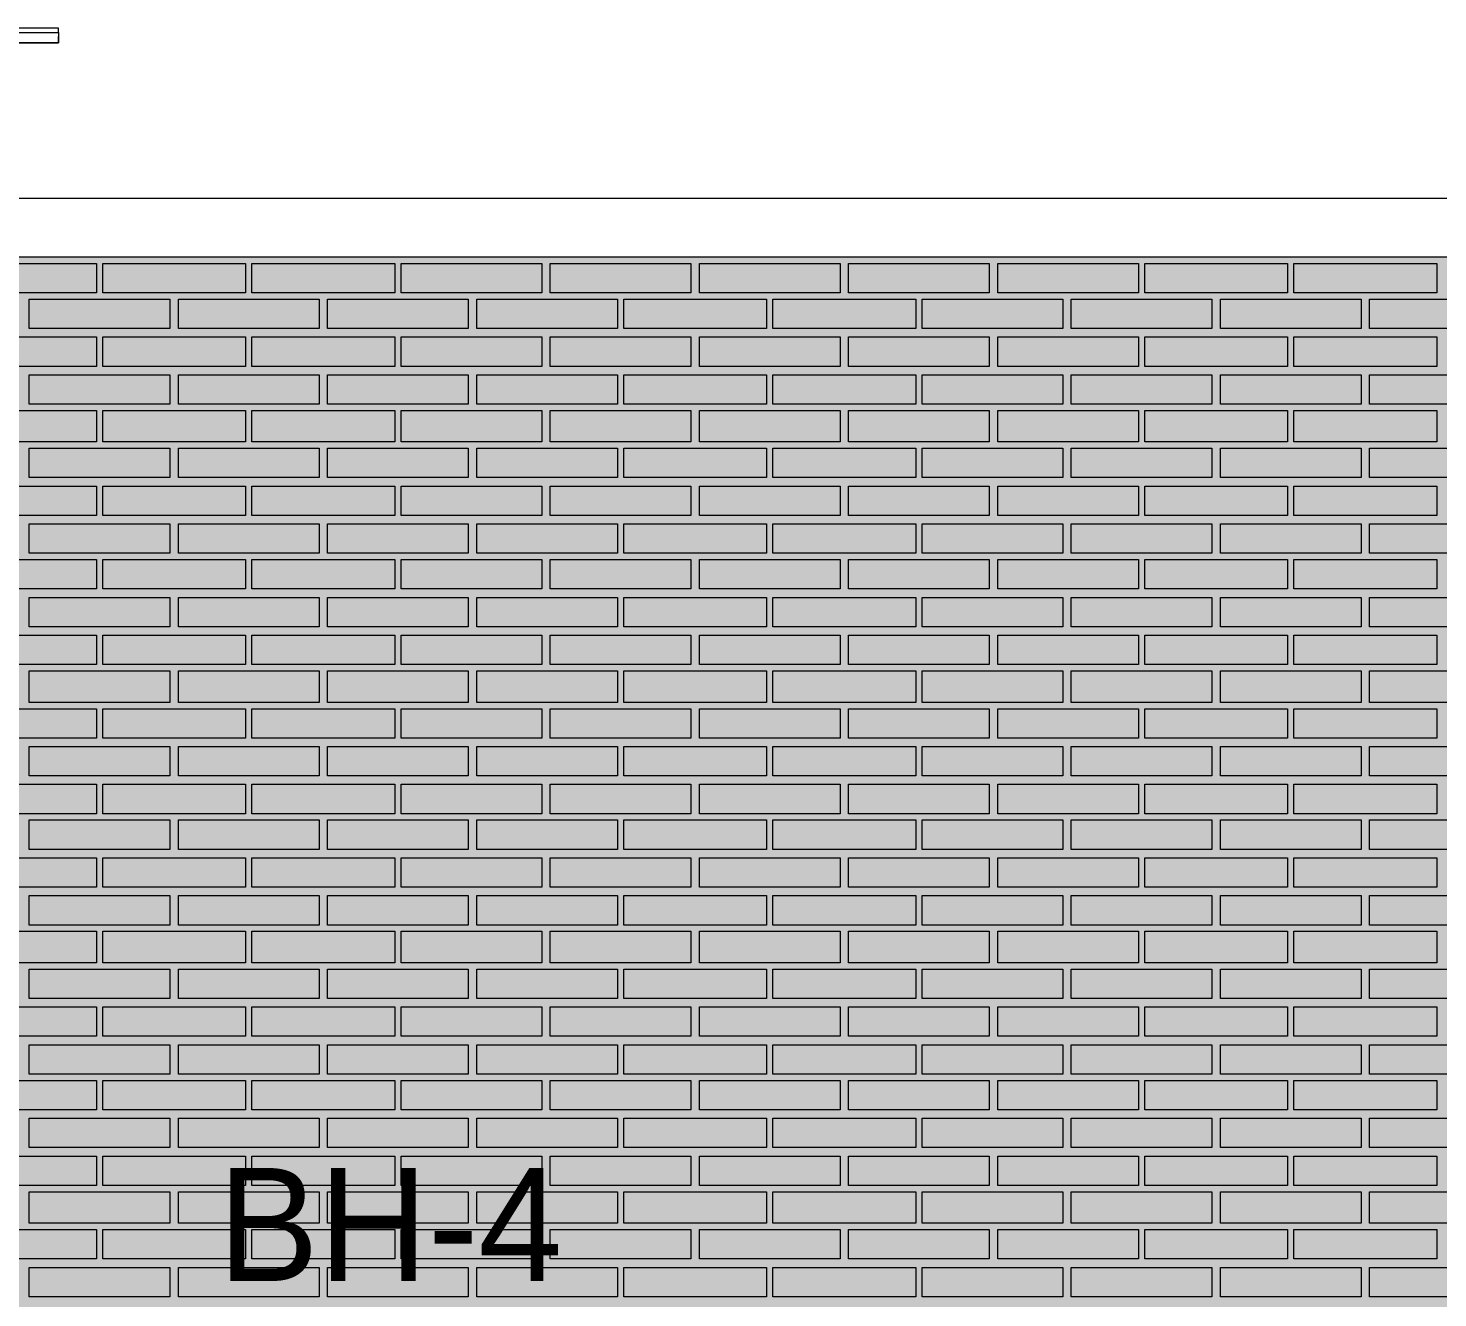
# Model space of a CAD drawing. Header units: millimetres. Extents: x -28928 to 100580, y -22867 to 36490.
# Drawn here: x 10970 to 13809, y 27993 to 30550 of the extents above; entities that cross this region are included whole.
import ezdxf

# ---------------------------------------------------------------- set-up
doc = ezdxf.new("R2010")
doc.units = ezdxf.units.MM
doc.layers.add('PDF _Геометрия', color=7, linetype='Continuous', true_color=0x8f8e8d)
doc.layers.add('PDF _Сплошная заливка', color=7, linetype='Continuous', true_color=0xffffff)
doc.layers.add('PDF _Текст', color=7, linetype='Continuous')

msp = doc.modelspace()

# ---------------------------------------------------------------- hatches: boundary and pattern name
at = {"layer": 'PDF _Сплошная заливка', "true_color": 0xdcd6cf, "transparency": 33554559}
msp.add_hatch(color=254, dxfattribs=at).paths.add_polyline_path([(-18676.63686926917, 16343.3513880535), (-18676.63686926917, 19592.5821572843), (-17276.25225388454, 19592.5821572843), (-17276.25225388454, 16343.3513880535), (19112.59389996202, 16343.3513880535), (19112.59389996202, 30089.12061882288), (-21853.9445615769, 30089.12061882288), (-21853.9445615769, 16343.3513880535), (-21375.86763849998, 16343.3513880535), (-21375.86763849998, 19592.5821572843), (-19277.40610003841, 19592.5821572843), (-19277.40610003841, 16343.3513880535)])

# ---------------------------------------------------------------- linework, layer by layer
at = {"layer": 'PDF _Геометрия', "color": 7, "lineweight": 9}
for points in [[(9961.44005380807, 30541.8129265152), (11031.82466919269, 30541.8129265152), (11031.82466919269, 30550.27446497674), (10583.36313073116, 30550.27446497674), (10583.36313073116, 30546.04369574596), (9986.824669192687, 30546.04369574596), (9986.824669192687, 30550.27446497674), (9961.44005380807, 30550.27446497674)], [(11031.82466919269, 30541.8129265152), (11031.82466919269, 30520.65908036135), (9961.44005380807, 30520.65908036135), (11031.82466919269, 30520.65908036135), (11031.82466919269, 30533.35138805366)], [(82320.28620765505, 30089.12061882288), (82320.28620765505, 30207.58215728443), (82320.28620765505, 30089.12061882288), (-21934.32917696152, 30089.12061882288), (-21934.32917696152, 30207.58215728443), (82320.28620765505, 30207.58215728443)]]:
    msp.add_lwpolyline(points, dxfattribs=at)
at = {"layer": 'PDF _Геометрия', "lineweight": 9}
for points in [[(11107.97851534654, 30076.42831113057), (11107.97851534654, 30017.19754189982), (10824.51697688501, 30017.19754189982), (10824.51697688501, 30076.42831113057)], [(11408.36313073116, 30076.42831113057), (11408.36313073116, 30017.19754189982), (11120.67082303885, 30017.19754189982), (11120.67082303885, 30076.42831113057)], [(11708.74774611577, 30076.42831113057), (11708.74774611577, 30017.19754189982), (11421.05543842347, 30017.19754189982), (11421.05543842347, 30076.42831113057)], [(12004.90159226963, 30076.42831113057), (12004.90159226963, 30017.19754189982), (11721.44005380808, 30017.19754189982), (11721.44005380808, 30076.42831113057)], [(12305.28620765424, 30076.42831113057), (12305.28620765424, 30017.19754189982), (12021.82466919271, 30017.19754189982), (12021.82466919271, 30076.42831113057)], [(12605.67082303886, 30076.42831113057), (12605.67082303886, 30017.19754189982), (12322.20928457733, 30017.19754189982), (12322.20928457733, 30076.42831113057)], [(12906.05543842349, 30076.42831113057), (12906.05543842349, 30017.19754189982), (12622.59389996194, 30017.19754189982), (12622.59389996194, 30076.42831113057)], [(13206.4400538081, 30076.42831113057), (13206.4400538081, 30017.19754189982), (12922.97851534656, 30017.19754189982), (12922.97851534656, 30076.42831113057)], [(13506.82466919272, 30076.42831113057), (13506.82466919272, 30017.19754189982), (13219.1323615004, 30017.19754189982), (13219.1323615004, 30076.42831113057)], [(13807.20928457735, 30076.42831113057), (13807.20928457735, 30017.19754189982), (13519.51697688503, 30017.19754189982), (13519.51697688503, 30076.42831113057)], [(11256.05543842347, 29945.27446497673), (11116.44005380808, 29945.27446497673), (10972.59389996192, 29945.27446497673), (10972.59389996192, 30004.50523420751), (11116.44005380808, 30004.50523420751), (11256.05543842347, 30004.50523420751)], [(11556.44005380808, 29945.27446497673), (11412.59389996193, 29945.27446497673), (11272.97851534655, 29945.27446497673), (11272.97851534655, 30004.50523420751), (11412.59389996193, 30004.50523420751), (11556.44005380808, 30004.50523420751)], [(11856.8246691927, 29945.27446497673), (11712.97851534655, 29945.27446497673), (11573.36313073117, 29945.27446497673), (11573.36313073117, 30004.50523420751), (11712.97851534655, 30004.50523420751), (11856.8246691927, 30004.50523420751)], [(12157.20928457733, 29945.27446497673), (12013.36313073116, 29945.27446497673), (11873.74774611577, 29945.27446497673), (11873.74774611577, 30004.50523420751), (12013.36313073116, 30004.50523420751), (12157.20928457733, 30004.50523420751)], [(12457.59389996194, 29945.27446497673), (12313.74774611579, 29945.27446497673), (12169.90159226964, 29945.27446497673), (12169.90159226964, 30004.50523420751), (12313.74774611579, 30004.50523420751), (12457.59389996194, 30004.50523420751)], [(12757.97851534656, 29945.27446497673), (12614.13236150041, 29945.27446497673), (12470.28620765424, 29945.27446497673), (12470.28620765424, 30004.50523420751), (12614.13236150041, 30004.50523420751), (12757.97851534656, 30004.50523420751)], [(13054.1323615004, 29945.27446497673), (12914.51697688501, 29945.27446497673), (12770.67082303886, 29945.27446497673), (12770.67082303886, 30004.50523420751), (12914.51697688501, 30004.50523420751), (13054.1323615004, 30004.50523420751)], [(13354.51697688503, 29945.27446497673), (13214.90159226965, 29945.27446497673), (13071.05543842349, 29945.27446497673), (13071.05543842349, 30004.50523420751), (13214.90159226965, 30004.50523420751), (13354.51697688503, 30004.50523420751)], [(13654.90159226965, 29945.27446497673), (13515.28620765427, 29945.27446497673), (13371.4400538081, 29945.27446497673), (13371.4400538081, 30004.50523420751), (13515.28620765427, 30004.50523420751), (13654.90159226965, 30004.50523420751)], [(13955.28620765426, 29945.27446497673), (13811.44005380811, 29945.27446497673), (13671.82466919272, 29945.27446497673), (13671.82466919272, 30004.50523420751), (13811.44005380811, 30004.50523420751), (13955.28620765426, 30004.50523420751)], [(11107.97851534654, 29928.35138805366), (11107.97851534654, 29869.12061882289), (10824.51697688501, 29869.12061882289), (10824.51697688501, 29928.35138805366)], [(11408.36313073116, 29928.35138805366), (11408.36313073116, 29869.12061882289), (11120.67082303885, 29869.12061882289), (11120.67082303885, 29928.35138805366)], [(11708.74774611577, 29928.35138805366), (11708.74774611577, 29869.12061882289), (11421.05543842347, 29869.12061882289), (11421.05543842347, 29928.35138805366)], [(12004.90159226963, 29928.35138805366), (12004.90159226963, 29869.12061882289), (11721.44005380808, 29869.12061882289), (11721.44005380808, 29928.35138805366)], [(12305.28620765424, 29928.35138805366), (12305.28620765424, 29869.12061882289), (12021.82466919271, 29869.12061882289), (12021.82466919271, 29928.35138805366)], [(12605.67082303886, 29928.35138805366), (12605.67082303886, 29869.12061882289), (12322.20928457733, 29869.12061882289), (12322.20928457733, 29928.35138805366)], [(12906.05543842349, 29928.35138805366), (12906.05543842349, 29869.12061882289), (12622.59389996194, 29869.12061882289), (12622.59389996194, 29928.35138805366)], [(13206.4400538081, 29928.35138805366), (13206.4400538081, 29869.12061882289), (12922.97851534656, 29869.12061882289), (12922.97851534656, 29928.35138805366)], [(13506.82466919272, 29928.35138805366), (13506.82466919272, 29869.12061882289), (13219.1323615004, 29869.12061882289), (13219.1323615004, 29928.35138805366)], [(13807.20928457735, 29928.35138805366), (13807.20928457735, 29869.12061882289), (13519.51697688503, 29869.12061882289), (13519.51697688503, 29928.35138805366)], [(11256.05543842347, 29792.96677266903), (11116.44005380808, 29792.96677266903), (10972.59389996192, 29792.96677266903), (10972.59389996192, 29852.19754189982), (11116.44005380808, 29852.19754189982), (11256.05543842347, 29852.19754189982)], [(11556.44005380808, 29792.96677266903), (11412.59389996193, 29792.96677266903), (11272.97851534655, 29792.96677266903), (11272.97851534655, 29852.19754189982), (11412.59389996193, 29852.19754189982), (11556.44005380808, 29852.19754189982)], [(11856.8246691927, 29792.96677266903), (11712.97851534655, 29792.96677266903), (11573.36313073117, 29792.96677266903), (11573.36313073117, 29852.19754189982), (11712.97851534655, 29852.19754189982), (11856.8246691927, 29852.19754189982)], [(12157.20928457733, 29792.96677266903), (12013.36313073116, 29792.96677266903), (11873.74774611577, 29792.96677266903), (11873.74774611577, 29852.19754189982), (12013.36313073116, 29852.19754189982), (12157.20928457733, 29852.19754189982)], [(12457.59389996194, 29792.96677266903), (12313.74774611579, 29792.96677266903), (12169.90159226964, 29792.96677266903), (12169.90159226964, 29852.19754189982), (12313.74774611579, 29852.19754189982), (12457.59389996194, 29852.19754189982)], [(12757.97851534656, 29792.96677266903), (12614.13236150041, 29792.96677266903), (12470.28620765424, 29792.96677266903), (12470.28620765424, 29852.19754189982), (12614.13236150041, 29852.19754189982), (12757.97851534656, 29852.19754189982)], [(13054.1323615004, 29792.96677266903), (12914.51697688501, 29792.96677266903), (12770.67082303886, 29792.96677266903), (12770.67082303886, 29852.19754189982), (12914.51697688501, 29852.19754189982), (13054.1323615004, 29852.19754189982)], [(13354.51697688503, 29792.96677266903), (13214.90159226965, 29792.96677266903), (13071.05543842349, 29792.96677266903), (13071.05543842349, 29852.19754189982), (13214.90159226965, 29852.19754189982), (13354.51697688503, 29852.19754189982)], [(13654.90159226965, 29792.96677266903), (13515.28620765427, 29792.96677266903), (13371.4400538081, 29792.96677266903), (13371.4400538081, 29852.19754189982), (13515.28620765427, 29852.19754189982), (13654.90159226965, 29852.19754189982)], [(13955.28620765426, 29792.96677266903), (13811.44005380811, 29792.96677266903), (13671.82466919272, 29792.96677266903), (13671.82466919272, 29852.19754189982), (13811.44005380811, 29852.19754189982), (13955.28620765426, 29852.19754189982)], [(11107.97851534654, 29780.27446497673), (11107.97851534654, 29716.81292651519), (10824.51697688501, 29716.81292651519), (10824.51697688501, 29780.27446497673)], [(11408.36313073116, 29780.27446497673), (11408.36313073116, 29716.81292651519), (11120.67082303885, 29716.81292651519), (11120.67082303885, 29780.27446497673)], [(11708.74774611577, 29780.27446497673), (11708.74774611577, 29716.81292651519), (11421.05543842347, 29716.81292651519), (11421.05543842347, 29780.27446497673)], [(12004.90159226963, 29780.27446497673), (12004.90159226963, 29716.81292651519), (11721.44005380808, 29716.81292651519), (11721.44005380808, 29780.27446497673)], [(12305.28620765424, 29780.27446497673), (12305.28620765424, 29716.81292651519), (12021.82466919271, 29716.81292651519), (12021.82466919271, 29780.27446497673)], [(12605.67082303886, 29780.27446497673), (12605.67082303886, 29716.81292651519), (12322.20928457733, 29716.81292651519), (12322.20928457733, 29780.27446497673)], [(12906.05543842349, 29780.27446497673), (12906.05543842349, 29716.81292651519), (12622.59389996194, 29716.81292651519), (12622.59389996194, 29780.27446497673)], [(13206.4400538081, 29780.27446497673), (13206.4400538081, 29716.81292651519), (12922.97851534656, 29716.81292651519), (12922.97851534656, 29780.27446497673)], [(13506.82466919272, 29780.27446497673), (13506.82466919272, 29716.81292651519), (13219.1323615004, 29716.81292651519), (13219.1323615004, 29780.27446497673)], [(13807.20928457735, 29780.27446497673), (13807.20928457735, 29716.81292651519), (13519.51697688503, 29716.81292651519), (13519.51697688503, 29780.27446497673)], [(11256.05543842347, 29644.88984959211), (11116.44005380808, 29644.88984959211), (10972.59389996192, 29644.88984959211), (10972.59389996192, 29704.12061882289), (11116.44005380808, 29704.12061882289), (11256.05543842347, 29704.12061882289)], [(11556.44005380808, 29644.88984959211), (11412.59389996193, 29644.88984959211), (11272.97851534655, 29644.88984959211), (11272.97851534655, 29704.12061882289), (11412.59389996193, 29704.12061882289), (11556.44005380808, 29704.12061882289)], [(11856.8246691927, 29644.88984959211), (11712.97851534655, 29644.88984959211), (11573.36313073117, 29644.88984959211), (11573.36313073117, 29704.12061882289), (11712.97851534655, 29704.12061882289), (11856.8246691927, 29704.12061882289)], [(12157.20928457733, 29644.88984959211), (12013.36313073116, 29644.88984959211), (11873.74774611577, 29644.88984959211), (11873.74774611577, 29704.12061882289), (12013.36313073116, 29704.12061882289), (12157.20928457733, 29704.12061882289)], [(12457.59389996194, 29644.88984959211), (12313.74774611579, 29644.88984959211), (12169.90159226964, 29644.88984959211), (12169.90159226964, 29704.12061882289), (12313.74774611579, 29704.12061882289), (12457.59389996194, 29704.12061882289)], [(12757.97851534656, 29644.88984959211), (12614.13236150041, 29644.88984959211), (12470.28620765424, 29644.88984959211), (12470.28620765424, 29704.12061882289), (12614.13236150041, 29704.12061882289), (12757.97851534656, 29704.12061882289)], [(13054.1323615004, 29644.88984959211), (12914.51697688501, 29644.88984959211), (12770.67082303886, 29644.88984959211), (12770.67082303886, 29704.12061882289), (12914.51697688501, 29704.12061882289), (13054.1323615004, 29704.12061882289)], [(13354.51697688503, 29644.88984959211), (13214.90159226965, 29644.88984959211), (13071.05543842349, 29644.88984959211), (13071.05543842349, 29704.12061882289), (13214.90159226965, 29704.12061882289), (13354.51697688503, 29704.12061882289)], [(13654.90159226965, 29644.88984959211), (13515.28620765427, 29644.88984959211), (13371.4400538081, 29644.88984959211), (13371.4400538081, 29704.12061882289), (13515.28620765427, 29704.12061882289), (13654.90159226965, 29704.12061882289)], [(13955.28620765426, 29644.88984959211), (13811.44005380811, 29644.88984959211), (13671.82466919272, 29644.88984959211), (13671.82466919272, 29704.12061882289), (13811.44005380811, 29704.12061882289), (13955.28620765426, 29704.12061882289)], [(11107.97851534654, 29627.96677266903), (11107.97851534654, 29568.73600343826), (10824.51697688501, 29568.73600343826), (10824.51697688501, 29627.96677266903)], [(11408.36313073116, 29627.96677266903), (11408.36313073116, 29568.73600343826), (11120.67082303885, 29568.73600343826), (11120.67082303885, 29627.96677266903)], [(11708.74774611577, 29627.96677266903), (11708.74774611577, 29568.73600343826), (11421.05543842347, 29568.73600343826), (11421.05543842347, 29627.96677266903)], [(12004.90159226963, 29627.96677266903), (12004.90159226963, 29568.73600343826), (11721.44005380808, 29568.73600343826), (11721.44005380808, 29627.96677266903)], [(12305.28620765424, 29627.96677266903), (12305.28620765424, 29568.73600343826), (12021.82466919271, 29568.73600343826), (12021.82466919271, 29627.96677266903)], [(12605.67082303886, 29627.96677266903), (12605.67082303886, 29568.73600343826), (12322.20928457733, 29568.73600343826), (12322.20928457733, 29627.96677266903)], [(12906.05543842349, 29627.96677266903), (12906.05543842349, 29568.73600343826), (12622.59389996194, 29568.73600343826), (12622.59389996194, 29627.96677266903)], [(13206.4400538081, 29627.96677266903), (13206.4400538081, 29568.73600343826), (12922.97851534656, 29568.73600343826), (12922.97851534656, 29627.96677266903)], [(13506.82466919272, 29627.96677266903), (13506.82466919272, 29568.73600343826), (13219.1323615004, 29568.73600343826), (13219.1323615004, 29627.96677266903)], [(13807.20928457735, 29627.96677266903), (13807.20928457735, 29568.73600343826), (13519.51697688503, 29568.73600343826), (13519.51697688503, 29627.96677266903)], [(11256.05543842347, 29492.58215728441), (11116.44005380808, 29492.58215728441), (10972.59389996192, 29492.58215728441), (10972.59389996192, 29551.81292651519), (11116.44005380808, 29551.81292651519), (11256.05543842347, 29551.81292651519)], [(11556.44005380808, 29492.58215728441), (11412.59389996193, 29492.58215728441), (11272.97851534655, 29492.58215728441), (11272.97851534655, 29551.81292651519), (11412.59389996193, 29551.81292651519), (11556.44005380808, 29551.81292651519)], [(11856.8246691927, 29492.58215728441), (11712.97851534655, 29492.58215728441), (11573.36313073117, 29492.58215728441), (11573.36313073117, 29551.81292651519), (11712.97851534655, 29551.81292651519), (11856.8246691927, 29551.81292651519)], [(12157.20928457733, 29492.58215728441), (12013.36313073116, 29492.58215728441), (11873.74774611577, 29492.58215728441), (11873.74774611577, 29551.81292651519), (12013.36313073116, 29551.81292651519), (12157.20928457733, 29551.81292651519)], [(12457.59389996194, 29492.58215728441), (12313.74774611579, 29492.58215728441), (12169.90159226964, 29492.58215728441), (12169.90159226964, 29551.81292651519), (12313.74774611579, 29551.81292651519), (12457.59389996194, 29551.81292651519)], [(12757.97851534656, 29492.58215728441), (12614.13236150041, 29492.58215728441), (12470.28620765424, 29492.58215728441), (12470.28620765424, 29551.81292651519), (12614.13236150041, 29551.81292651519), (12757.97851534656, 29551.81292651519)], [(13054.1323615004, 29492.58215728441), (12914.51697688501, 29492.58215728441), (12770.67082303886, 29492.58215728441), (12770.67082303886, 29551.81292651519), (12914.51697688501, 29551.81292651519), (13054.1323615004, 29551.81292651519)], [(13354.51697688503, 29492.58215728441), (13214.90159226965, 29492.58215728441), (13071.05543842349, 29492.58215728441), (13071.05543842349, 29551.81292651519), (13214.90159226965, 29551.81292651519), (13354.51697688503, 29551.81292651519)], [(13654.90159226965, 29492.58215728441), (13515.28620765427, 29492.58215728441), (13371.4400538081, 29492.58215728441), (13371.4400538081, 29551.81292651519), (13515.28620765427, 29551.81292651519), (13654.90159226965, 29551.81292651519)], [(13955.28620765426, 29492.58215728441), (13811.44005380811, 29492.58215728441), (13671.82466919272, 29492.58215728441), (13671.82466919272, 29551.81292651519), (13811.44005380811, 29551.81292651519), (13955.28620765426, 29551.81292651519)], [(11107.97851534654, 29479.88984959211), (11107.97851534654, 29420.65908036135), (10824.51697688501, 29420.65908036135), (10824.51697688501, 29479.88984959211)], [(11408.36313073116, 29479.88984959211), (11408.36313073116, 29420.65908036135), (11120.67082303885, 29420.65908036135), (11120.67082303885, 29479.88984959211)], [(11708.74774611577, 29479.88984959211), (11708.74774611577, 29420.65908036135), (11421.05543842347, 29420.65908036135), (11421.05543842347, 29479.88984959211)], [(12004.90159226963, 29479.88984959211), (12004.90159226963, 29420.65908036135), (11721.44005380808, 29420.65908036135), (11721.44005380808, 29479.88984959211)], [(12305.28620765424, 29479.88984959211), (12305.28620765424, 29420.65908036135), (12021.82466919271, 29420.65908036135), (12021.82466919271, 29479.88984959211)], [(12605.67082303886, 29479.88984959211), (12605.67082303886, 29420.65908036135), (12322.20928457733, 29420.65908036135), (12322.20928457733, 29479.88984959211)], [(12906.05543842349, 29479.88984959211), (12906.05543842349, 29420.65908036135), (12622.59389996194, 29420.65908036135), (12622.59389996194, 29479.88984959211)], [(13206.4400538081, 29479.88984959211), (13206.4400538081, 29420.65908036135), (12922.97851534656, 29420.65908036135), (12922.97851534656, 29479.88984959211)], [(13506.82466919272, 29479.88984959211), (13506.82466919272, 29420.65908036135), (13219.1323615004, 29420.65908036135), (13219.1323615004, 29479.88984959211)], [(13807.20928457735, 29479.88984959211), (13807.20928457735, 29420.65908036135), (13519.51697688503, 29420.65908036135), (13519.51697688503, 29479.88984959211)], [(11256.05543842347, 29344.5052342075), (11116.44005380808, 29344.5052342075), (10972.59389996192, 29344.5052342075), (10972.59389996192, 29403.73600343826), (11116.44005380808, 29403.73600343826), (11256.05543842347, 29403.73600343826)], [(11556.44005380808, 29344.5052342075), (11412.59389996193, 29344.5052342075), (11272.97851534655, 29344.5052342075), (11272.97851534655, 29403.73600343826), (11412.59389996193, 29403.73600343826), (11556.44005380808, 29403.73600343826)], [(11856.8246691927, 29344.5052342075), (11712.97851534655, 29344.5052342075), (11573.36313073117, 29344.5052342075), (11573.36313073117, 29403.73600343826), (11712.97851534655, 29403.73600343826), (11856.8246691927, 29403.73600343826)], [(12157.20928457733, 29344.5052342075), (12013.36313073116, 29344.5052342075), (11873.74774611577, 29344.5052342075), (11873.74774611577, 29403.73600343826), (12013.36313073116, 29403.73600343826), (12157.20928457733, 29403.73600343826)], [(12457.59389996194, 29344.5052342075), (12313.74774611579, 29344.5052342075), (12169.90159226964, 29344.5052342075), (12169.90159226964, 29403.73600343826), (12313.74774611579, 29403.73600343826), (12457.59389996194, 29403.73600343826)], [(12757.97851534656, 29344.5052342075), (12614.13236150041, 29344.5052342075), (12470.28620765424, 29344.5052342075), (12470.28620765424, 29403.73600343826), (12614.13236150041, 29403.73600343826), (12757.97851534656, 29403.73600343826)], [(13054.1323615004, 29344.5052342075), (12914.51697688501, 29344.5052342075), (12770.67082303886, 29344.5052342075), (12770.67082303886, 29403.73600343826), (12914.51697688501, 29403.73600343826), (13054.1323615004, 29403.73600343826)], [(13354.51697688503, 29344.5052342075), (13214.90159226965, 29344.5052342075), (13071.05543842349, 29344.5052342075), (13071.05543842349, 29403.73600343826), (13214.90159226965, 29403.73600343826), (13354.51697688503, 29403.73600343826)], [(13654.90159226965, 29344.5052342075), (13515.28620765427, 29344.5052342075), (13371.4400538081, 29344.5052342075), (13371.4400538081, 29403.73600343826), (13515.28620765427, 29403.73600343826), (13654.90159226965, 29403.73600343826)], [(13955.28620765426, 29344.5052342075), (13811.44005380811, 29344.5052342075), (13671.82466919272, 29344.5052342075), (13671.82466919272, 29403.73600343826), (13811.44005380811, 29403.73600343826), (13955.28620765426, 29403.73600343826)], [(11107.97851534654, 29327.58215728441), (11107.97851534654, 29268.35138805365), (10824.51697688501, 29268.35138805365), (10824.51697688501, 29327.58215728441)], [(11408.36313073116, 29327.58215728441), (11408.36313073116, 29268.35138805365), (11120.67082303885, 29268.35138805365), (11120.67082303885, 29327.58215728441)], [(11708.74774611577, 29327.58215728441), (11708.74774611577, 29268.35138805365), (11421.05543842347, 29268.35138805365), (11421.05543842347, 29327.58215728441)], [(12004.90159226963, 29327.58215728441), (12004.90159226963, 29268.35138805365), (11721.44005380808, 29268.35138805365), (11721.44005380808, 29327.58215728441)], [(12305.28620765424, 29327.58215728441), (12305.28620765424, 29268.35138805365), (12021.82466919271, 29268.35138805365), (12021.82466919271, 29327.58215728441)], [(12605.67082303886, 29327.58215728441), (12605.67082303886, 29268.35138805365), (12322.20928457733, 29268.35138805365), (12322.20928457733, 29327.58215728441)], [(12906.05543842349, 29327.58215728441), (12906.05543842349, 29268.35138805365), (12622.59389996194, 29268.35138805365), (12622.59389996194, 29327.58215728441)], [(13206.4400538081, 29327.58215728441), (13206.4400538081, 29268.35138805365), (12922.97851534656, 29268.35138805365), (12922.97851534656, 29327.58215728441)], [(13506.82466919272, 29327.58215728441), (13506.82466919272, 29268.35138805365), (13219.1323615004, 29268.35138805365), (13219.1323615004, 29327.58215728441)], [(13807.20928457735, 29327.58215728441), (13807.20928457735, 29268.35138805365), (13519.51697688503, 29268.35138805365), (13519.51697688503, 29327.58215728441)], [(11256.05543842347, 29192.19754189981), (11116.44005380808, 29192.19754189981), (10972.59389996192, 29192.19754189981), (10972.59389996192, 29255.65908036135), (11116.44005380808, 29255.65908036135), (11256.05543842347, 29255.65908036135)], [(11556.44005380808, 29192.19754189981), (11412.59389996193, 29192.19754189981), (11272.97851534655, 29192.19754189981), (11272.97851534655, 29255.65908036135), (11412.59389996193, 29255.65908036135), (11556.44005380808, 29255.65908036135)], [(11856.8246691927, 29192.19754189981), (11712.97851534655, 29192.19754189981), (11573.36313073117, 29192.19754189981), (11573.36313073117, 29255.65908036135), (11712.97851534655, 29255.65908036135), (11856.8246691927, 29255.65908036135)], [(12157.20928457733, 29192.19754189981), (12013.36313073116, 29192.19754189981), (11873.74774611577, 29192.19754189981), (11873.74774611577, 29255.65908036135), (12013.36313073116, 29255.65908036135), (12157.20928457733, 29255.65908036135)], [(12457.59389996194, 29192.19754189981), (12313.74774611579, 29192.19754189981), (12169.90159226964, 29192.19754189981), (12169.90159226964, 29255.65908036135), (12313.74774611579, 29255.65908036135), (12457.59389996194, 29255.65908036135)], [(12757.97851534656, 29192.19754189981), (12614.13236150041, 29192.19754189981), (12470.28620765424, 29192.19754189981), (12470.28620765424, 29255.65908036135), (12614.13236150041, 29255.65908036135), (12757.97851534656, 29255.65908036135)], [(13054.1323615004, 29192.19754189981), (12914.51697688501, 29192.19754189981), (12770.67082303886, 29192.19754189981), (12770.67082303886, 29255.65908036135), (12914.51697688501, 29255.65908036135), (13054.1323615004, 29255.65908036135)], [(13354.51697688503, 29192.19754189981), (13214.90159226965, 29192.19754189981), (13071.05543842349, 29192.19754189981), (13071.05543842349, 29255.65908036135), (13214.90159226965, 29255.65908036135), (13354.51697688503, 29255.65908036135)], [(13654.90159226965, 29192.19754189981), (13515.28620765427, 29192.19754189981), (13371.4400538081, 29192.19754189981), (13371.4400538081, 29255.65908036135), (13515.28620765427, 29255.65908036135), (13654.90159226965, 29255.65908036135)], [(13955.28620765426, 29192.19754189981), (13811.44005380811, 29192.19754189981), (13671.82466919272, 29192.19754189981), (13671.82466919272, 29255.65908036135), (13811.44005380811, 29255.65908036135), (13955.28620765426, 29255.65908036135)], [(11107.97851534654, 29179.5052342075), (11107.97851534654, 29120.27446497672), (10824.51697688501, 29120.27446497672), (10824.51697688501, 29179.5052342075)], [(11408.36313073116, 29179.5052342075), (11408.36313073116, 29120.27446497672), (11120.67082303885, 29120.27446497672), (11120.67082303885, 29179.5052342075)], [(11708.74774611577, 29179.5052342075), (11708.74774611577, 29120.27446497672), (11421.05543842347, 29120.27446497672), (11421.05543842347, 29179.5052342075)], [(12004.90159226963, 29179.5052342075), (12004.90159226963, 29120.27446497672), (11721.44005380808, 29120.27446497672), (11721.44005380808, 29179.5052342075)], [(12305.28620765424, 29179.5052342075), (12305.28620765424, 29120.27446497672), (12021.82466919271, 29120.27446497672), (12021.82466919271, 29179.5052342075)], [(12605.67082303886, 29179.5052342075), (12605.67082303886, 29120.27446497672), (12322.20928457733, 29120.27446497672), (12322.20928457733, 29179.5052342075)], [(12906.05543842349, 29179.5052342075), (12906.05543842349, 29120.27446497672), (12622.59389996194, 29120.27446497672), (12622.59389996194, 29179.5052342075)], [(13206.4400538081, 29179.5052342075), (13206.4400538081, 29120.27446497672), (12922.97851534656, 29120.27446497672), (12922.97851534656, 29179.5052342075)], [(13506.82466919272, 29179.5052342075), (13506.82466919272, 29120.27446497672), (13219.1323615004, 29120.27446497672), (13219.1323615004, 29179.5052342075)], [(13807.20928457735, 29179.5052342075), (13807.20928457735, 29120.27446497672), (13519.51697688503, 29120.27446497672), (13519.51697688503, 29179.5052342075)], [(11256.05543842347, 29044.12061882288), (11116.44005380808, 29044.12061882288), (10972.59389996192, 29044.12061882288), (10972.59389996192, 29103.35138805365), (11116.44005380808, 29103.35138805365), (11256.05543842347, 29103.35138805365)], [(11556.44005380808, 29044.12061882288), (11412.59389996193, 29044.12061882288), (11272.97851534655, 29044.12061882288), (11272.97851534655, 29103.35138805365), (11412.59389996193, 29103.35138805365), (11556.44005380808, 29103.35138805365)], [(11856.8246691927, 29044.12061882288), (11712.97851534655, 29044.12061882288), (11573.36313073117, 29044.12061882288), (11573.36313073117, 29103.35138805365), (11712.97851534655, 29103.35138805365), (11856.8246691927, 29103.35138805365)], [(12157.20928457733, 29044.12061882288), (12013.36313073116, 29044.12061882288), (11873.74774611577, 29044.12061882288), (11873.74774611577, 29103.35138805365), (12013.36313073116, 29103.35138805365), (12157.20928457733, 29103.35138805365)], [(12457.59389996194, 29044.12061882288), (12313.74774611579, 29044.12061882288), (12169.90159226964, 29044.12061882288), (12169.90159226964, 29103.35138805365), (12313.74774611579, 29103.35138805365), (12457.59389996194, 29103.35138805365)], [(12757.97851534656, 29044.12061882288), (12614.13236150041, 29044.12061882288), (12470.28620765424, 29044.12061882288), (12470.28620765424, 29103.35138805365), (12614.13236150041, 29103.35138805365), (12757.97851534656, 29103.35138805365)], [(13054.1323615004, 29044.12061882288), (12914.51697688501, 29044.12061882288), (12770.67082303886, 29044.12061882288), (12770.67082303886, 29103.35138805365), (12914.51697688501, 29103.35138805365), (13054.1323615004, 29103.35138805365)], [(13354.51697688503, 29044.12061882288), (13214.90159226965, 29044.12061882288), (13071.05543842349, 29044.12061882288), (13071.05543842349, 29103.35138805365), (13214.90159226965, 29103.35138805365), (13354.51697688503, 29103.35138805365)], [(13654.90159226965, 29044.12061882288), (13515.28620765427, 29044.12061882288), (13371.4400538081, 29044.12061882288), (13371.4400538081, 29103.35138805365), (13515.28620765427, 29103.35138805365), (13654.90159226965, 29103.35138805365)], [(13955.28620765426, 29044.12061882288), (13811.44005380811, 29044.12061882288), (13671.82466919272, 29044.12061882288), (13671.82466919272, 29103.35138805365), (13811.44005380811, 29103.35138805365), (13955.28620765426, 29103.35138805365)], [(11107.97851534654, 29027.19754189981), (11107.97851534654, 28967.96677266903), (10824.51697688501, 28967.96677266903), (10824.51697688501, 29027.19754189981)], [(11408.36313073116, 29027.19754189981), (11408.36313073116, 28967.96677266903), (11120.67082303885, 28967.96677266903), (11120.67082303885, 29027.19754189981)], [(11708.74774611577, 29027.19754189981), (11708.74774611577, 28967.96677266903), (11421.05543842347, 28967.96677266903), (11421.05543842347, 29027.19754189981)], [(12004.90159226963, 29027.19754189981), (12004.90159226963, 28967.96677266903), (11721.44005380808, 28967.96677266903), (11721.44005380808, 29027.19754189981)], [(12305.28620765424, 29027.19754189981), (12305.28620765424, 28967.96677266903), (12021.82466919271, 28967.96677266903), (12021.82466919271, 29027.19754189981)], [(12605.67082303886, 29027.19754189981), (12605.67082303886, 28967.96677266903), (12322.20928457733, 28967.96677266903), (12322.20928457733, 29027.19754189981)], [(12906.05543842349, 29027.19754189981), (12906.05543842349, 28967.96677266903), (12622.59389996194, 28967.96677266903), (12622.59389996194, 29027.19754189981)], [(13206.4400538081, 29027.19754189981), (13206.4400538081, 28967.96677266903), (12922.97851534656, 28967.96677266903), (12922.97851534656, 29027.19754189981)], [(13506.82466919272, 29027.19754189981), (13506.82466919272, 28967.96677266903), (13219.1323615004, 28967.96677266903), (13219.1323615004, 29027.19754189981)], [(13807.20928457735, 29027.19754189981), (13807.20928457735, 28967.96677266903), (13519.51697688503, 28967.96677266903), (13519.51697688503, 29027.19754189981)], [(11256.05543842347, 28896.04369574594), (11116.44005380808, 28896.04369574594), (10972.59389996192, 28896.04369574594), (10972.59389996192, 28955.27446497672), (11116.44005380808, 28955.27446497672), (11256.05543842347, 28955.27446497672)], [(11556.44005380808, 28896.04369574594), (11412.59389996193, 28896.04369574594), (11272.97851534655, 28896.04369574594), (11272.97851534655, 28955.27446497672), (11412.59389996193, 28955.27446497672), (11556.44005380808, 28955.27446497672)], [(11856.8246691927, 28896.04369574594), (11712.97851534655, 28896.04369574594), (11573.36313073117, 28896.04369574594), (11573.36313073117, 28955.27446497672), (11712.97851534655, 28955.27446497672), (11856.8246691927, 28955.27446497672)], [(12157.20928457733, 28896.04369574594), (12013.36313073116, 28896.04369574594), (11873.74774611577, 28896.04369574594), (11873.74774611577, 28955.27446497672), (12013.36313073116, 28955.27446497672), (12157.20928457733, 28955.27446497672)], [(12457.59389996194, 28896.04369574594), (12313.74774611579, 28896.04369574594), (12169.90159226964, 28896.04369574594), (12169.90159226964, 28955.27446497672), (12313.74774611579, 28955.27446497672), (12457.59389996194, 28955.27446497672)], [(12757.97851534656, 28896.04369574594), (12614.13236150041, 28896.04369574594), (12470.28620765424, 28896.04369574594), (12470.28620765424, 28955.27446497672), (12614.13236150041, 28955.27446497672), (12757.97851534656, 28955.27446497672)], [(13054.1323615004, 28896.04369574594), (12914.51697688501, 28896.04369574594), (12770.67082303886, 28896.04369574594), (12770.67082303886, 28955.27446497672), (12914.51697688501, 28955.27446497672), (13054.1323615004, 28955.27446497672)], [(13354.51697688503, 28896.04369574594), (13214.90159226965, 28896.04369574594), (13071.05543842349, 28896.04369574594), (13071.05543842349, 28955.27446497672), (13214.90159226965, 28955.27446497672), (13354.51697688503, 28955.27446497672)], [(13654.90159226965, 28896.04369574594), (13515.28620765427, 28896.04369574594), (13371.4400538081, 28896.04369574594), (13371.4400538081, 28955.27446497672), (13515.28620765427, 28955.27446497672), (13654.90159226965, 28955.27446497672)], [(13955.28620765426, 28896.04369574594), (13811.44005380811, 28896.04369574594), (13671.82466919272, 28896.04369574594), (13671.82466919272, 28955.27446497672), (13811.44005380811, 28955.27446497672), (13955.28620765426, 28955.27446497672)], [(11107.97851534654, 28879.12061882287), (11107.97851534654, 28819.8898495921), (10824.51697688501, 28819.8898495921), (10824.51697688501, 28879.12061882287)], [(11408.36313073116, 28879.12061882287), (11408.36313073116, 28819.8898495921), (11120.67082303885, 28819.8898495921), (11120.67082303885, 28879.12061882287)], [(11708.74774611577, 28879.12061882287), (11708.74774611577, 28819.8898495921), (11421.05543842347, 28819.8898495921), (11421.05543842347, 28879.12061882287)], [(12004.90159226963, 28879.12061882287), (12004.90159226963, 28819.8898495921), (11721.44005380808, 28819.8898495921), (11721.44005380808, 28879.12061882287)], [(12305.28620765424, 28879.12061882287), (12305.28620765424, 28819.8898495921), (12021.82466919271, 28819.8898495921), (12021.82466919271, 28879.12061882287)], [(12605.67082303886, 28879.12061882287), (12605.67082303886, 28819.8898495921), (12322.20928457733, 28819.8898495921), (12322.20928457733, 28879.12061882287)], [(12906.05543842349, 28879.12061882287), (12906.05543842349, 28819.8898495921), (12622.59389996194, 28819.8898495921), (12622.59389996194, 28879.12061882287)], [(13206.4400538081, 28879.12061882287), (13206.4400538081, 28819.8898495921), (12922.97851534656, 28819.8898495921), (12922.97851534656, 28879.12061882287)], [(13506.82466919272, 28879.12061882287), (13506.82466919272, 28819.8898495921), (13219.1323615004, 28819.8898495921), (13219.1323615004, 28879.12061882287)], [(13807.20928457735, 28879.12061882287), (13807.20928457735, 28819.8898495921), (13519.51697688503, 28819.8898495921), (13519.51697688503, 28879.12061882287)], [(11256.05543842347, 28743.73600343825), (11116.44005380808, 28743.73600343825), (10972.59389996192, 28743.73600343825), (10972.59389996192, 28802.96677266903), (11116.44005380808, 28802.96677266903), (11256.05543842347, 28802.96677266903)], [(11556.44005380808, 28743.73600343825), (11412.59389996193, 28743.73600343825), (11272.97851534655, 28743.73600343825), (11272.97851534655, 28802.96677266903), (11412.59389996193, 28802.96677266903), (11556.44005380808, 28802.96677266903)], [(11856.8246691927, 28743.73600343825), (11712.97851534655, 28743.73600343825), (11573.36313073117, 28743.73600343825), (11573.36313073117, 28802.96677266903), (11712.97851534655, 28802.96677266903), (11856.8246691927, 28802.96677266903)], [(12157.20928457733, 28743.73600343825), (12013.36313073116, 28743.73600343825), (11873.74774611577, 28743.73600343825), (11873.74774611577, 28802.96677266903), (12013.36313073116, 28802.96677266903), (12157.20928457733, 28802.96677266903)], [(12457.59389996194, 28743.73600343825), (12313.74774611579, 28743.73600343825), (12169.90159226964, 28743.73600343825), (12169.90159226964, 28802.96677266903), (12313.74774611579, 28802.96677266903), (12457.59389996194, 28802.96677266903)], [(12757.97851534656, 28743.73600343825), (12614.13236150041, 28743.73600343825), (12470.28620765424, 28743.73600343825), (12470.28620765424, 28802.96677266903), (12614.13236150041, 28802.96677266903), (12757.97851534656, 28802.96677266903)], [(13054.1323615004, 28743.73600343825), (12914.51697688501, 28743.73600343825), (12770.67082303886, 28743.73600343825), (12770.67082303886, 28802.96677266903), (12914.51697688501, 28802.96677266903), (13054.1323615004, 28802.96677266903)], [(13354.51697688503, 28743.73600343825), (13214.90159226965, 28743.73600343825), (13071.05543842349, 28743.73600343825), (13071.05543842349, 28802.96677266903), (13214.90159226965, 28802.96677266903), (13354.51697688503, 28802.96677266903)], [(13654.90159226965, 28743.73600343825), (13515.28620765427, 28743.73600343825), (13371.4400538081, 28743.73600343825), (13371.4400538081, 28802.96677266903), (13515.28620765427, 28802.96677266903), (13654.90159226965, 28802.96677266903)], [(13955.28620765426, 28743.73600343825), (13811.44005380811, 28743.73600343825), (13671.82466919272, 28743.73600343825), (13671.82466919272, 28802.96677266903), (13811.44005380811, 28802.96677266903), (13955.28620765426, 28802.96677266903)], [(11107.97851534654, 28731.04369574594), (11107.97851534654, 28667.5821572844), (10824.51697688501, 28667.5821572844), (10824.51697688501, 28731.04369574594)], [(11408.36313073116, 28731.04369574594), (11408.36313073116, 28667.5821572844), (11120.67082303885, 28667.5821572844), (11120.67082303885, 28731.04369574594)], [(11708.74774611577, 28731.04369574594), (11708.74774611577, 28667.5821572844), (11421.05543842347, 28667.5821572844), (11421.05543842347, 28731.04369574594)], [(12004.90159226963, 28731.04369574594), (12004.90159226963, 28667.5821572844), (11721.44005380808, 28667.5821572844), (11721.44005380808, 28731.04369574594)], [(12305.28620765424, 28731.04369574594), (12305.28620765424, 28667.5821572844), (12021.82466919271, 28667.5821572844), (12021.82466919271, 28731.04369574594)], [(12605.67082303886, 28731.04369574594), (12605.67082303886, 28667.5821572844), (12322.20928457733, 28667.5821572844), (12322.20928457733, 28731.04369574594)], [(12906.05543842349, 28731.04369574594), (12906.05543842349, 28667.5821572844), (12622.59389996194, 28667.5821572844), (12622.59389996194, 28731.04369574594)], [(13206.4400538081, 28731.04369574594), (13206.4400538081, 28667.5821572844), (12922.97851534656, 28667.5821572844), (12922.97851534656, 28731.04369574594)], [(13506.82466919272, 28731.04369574594), (13506.82466919272, 28667.5821572844), (13219.1323615004, 28667.5821572844), (13219.1323615004, 28731.04369574594)], [(13807.20928457735, 28731.04369574594), (13807.20928457735, 28667.5821572844), (13519.51697688503, 28667.5821572844), (13519.51697688503, 28731.04369574594)], [(11256.05543842347, 28595.65908036134), (11116.44005380808, 28595.65908036134), (10972.59389996192, 28595.65908036134), (10972.59389996192, 28654.8898495921), (11116.44005380808, 28654.8898495921), (11256.05543842347, 28654.8898495921)], [(11556.44005380808, 28595.65908036134), (11412.59389996193, 28595.65908036134), (11272.97851534655, 28595.65908036134), (11272.97851534655, 28654.8898495921), (11412.59389996193, 28654.8898495921), (11556.44005380808, 28654.8898495921)], [(11856.8246691927, 28595.65908036134), (11712.97851534655, 28595.65908036134), (11573.36313073117, 28595.65908036134), (11573.36313073117, 28654.8898495921), (11712.97851534655, 28654.8898495921), (11856.8246691927, 28654.8898495921)], [(12157.20928457733, 28595.65908036134), (12013.36313073116, 28595.65908036134), (11873.74774611577, 28595.65908036134), (11873.74774611577, 28654.8898495921), (12013.36313073116, 28654.8898495921), (12157.20928457733, 28654.8898495921)], [(12457.59389996194, 28595.65908036134), (12313.74774611579, 28595.65908036134), (12169.90159226964, 28595.65908036134), (12169.90159226964, 28654.8898495921), (12313.74774611579, 28654.8898495921), (12457.59389996194, 28654.8898495921)], [(12757.97851534656, 28595.65908036134), (12614.13236150041, 28595.65908036134), (12470.28620765424, 28595.65908036134), (12470.28620765424, 28654.8898495921), (12614.13236150041, 28654.8898495921), (12757.97851534656, 28654.8898495921)], [(13054.1323615004, 28595.65908036134), (12914.51697688501, 28595.65908036134), (12770.67082303886, 28595.65908036134), (12770.67082303886, 28654.8898495921), (12914.51697688501, 28654.8898495921), (13054.1323615004, 28654.8898495921)], [(13354.51697688503, 28595.65908036134), (13214.90159226965, 28595.65908036134), (13071.05543842349, 28595.65908036134), (13071.05543842349, 28654.8898495921), (13214.90159226965, 28654.8898495921), (13354.51697688503, 28654.8898495921)], [(13654.90159226965, 28595.65908036134), (13515.28620765427, 28595.65908036134), (13371.4400538081, 28595.65908036134), (13371.4400538081, 28654.8898495921), (13515.28620765427, 28654.8898495921), (13654.90159226965, 28654.8898495921)], [(13955.28620765426, 28595.65908036134), (13811.44005380811, 28595.65908036134), (13671.82466919272, 28595.65908036134), (13671.82466919272, 28654.8898495921), (13811.44005380811, 28654.8898495921), (13955.28620765426, 28654.8898495921)], [(11107.97851534654, 28578.73600343825), (11107.97851534654, 28519.50523420749), (10824.51697688501, 28519.50523420749), (10824.51697688501, 28578.73600343825)], [(11408.36313073116, 28578.73600343825), (11408.36313073116, 28519.50523420749), (11120.67082303885, 28519.50523420749), (11120.67082303885, 28578.73600343825)], [(11708.74774611577, 28578.73600343825), (11708.74774611577, 28519.50523420749), (11421.05543842347, 28519.50523420749), (11421.05543842347, 28578.73600343825)], [(12004.90159226963, 28578.73600343825), (12004.90159226963, 28519.50523420749), (11721.44005380808, 28519.50523420749), (11721.44005380808, 28578.73600343825)], [(12305.28620765424, 28578.73600343825), (12305.28620765424, 28519.50523420749), (12021.82466919271, 28519.50523420749), (12021.82466919271, 28578.73600343825)], [(12605.67082303886, 28578.73600343825), (12605.67082303886, 28519.50523420749), (12322.20928457733, 28519.50523420749), (12322.20928457733, 28578.73600343825)], [(12906.05543842349, 28578.73600343825), (12906.05543842349, 28519.50523420749), (12622.59389996194, 28519.50523420749), (12622.59389996194, 28578.73600343825)], [(13206.4400538081, 28578.73600343825), (13206.4400538081, 28519.50523420749), (12922.97851534656, 28519.50523420749), (12922.97851534656, 28578.73600343825)], [(13506.82466919272, 28578.73600343825), (13506.82466919272, 28519.50523420749), (13219.1323615004, 28519.50523420749), (13219.1323615004, 28578.73600343825)], [(13807.20928457735, 28578.73600343825), (13807.20928457735, 28519.50523420749), (13519.51697688503, 28519.50523420749), (13519.51697688503, 28578.73600343825)], [(11256.05543842347, 28443.35138805364), (11116.44005380808, 28443.35138805364), (10972.59389996192, 28443.35138805364), (10972.59389996192, 28502.5821572844), (11116.44005380808, 28502.5821572844), (11256.05543842347, 28502.5821572844)], [(11556.44005380808, 28443.35138805364), (11412.59389996193, 28443.35138805364), (11272.97851534655, 28443.35138805364), (11272.97851534655, 28502.5821572844), (11412.59389996193, 28502.5821572844), (11556.44005380808, 28502.5821572844)], [(11856.8246691927, 28443.35138805364), (11712.97851534655, 28443.35138805364), (11573.36313073117, 28443.35138805364), (11573.36313073117, 28502.5821572844), (11712.97851534655, 28502.5821572844), (11856.8246691927, 28502.5821572844)], [(12157.20928457733, 28443.35138805364), (12013.36313073116, 28443.35138805364), (11873.74774611577, 28443.35138805364), (11873.74774611577, 28502.5821572844), (12013.36313073116, 28502.5821572844), (12157.20928457733, 28502.5821572844)], [(12457.59389996194, 28443.35138805364), (12313.74774611579, 28443.35138805364), (12169.90159226964, 28443.35138805364), (12169.90159226964, 28502.5821572844), (12313.74774611579, 28502.5821572844), (12457.59389996194, 28502.5821572844)], [(12757.97851534656, 28443.35138805364), (12614.13236150041, 28443.35138805364), (12470.28620765424, 28443.35138805364), (12470.28620765424, 28502.5821572844), (12614.13236150041, 28502.5821572844), (12757.97851534656, 28502.5821572844)], [(13054.1323615004, 28443.35138805364), (12914.51697688501, 28443.35138805364), (12770.67082303886, 28443.35138805364), (12770.67082303886, 28502.5821572844), (12914.51697688501, 28502.5821572844), (13054.1323615004, 28502.5821572844)], [(13354.51697688503, 28443.35138805364), (13214.90159226965, 28443.35138805364), (13071.05543842349, 28443.35138805364), (13071.05543842349, 28502.5821572844), (13214.90159226965, 28502.5821572844), (13354.51697688503, 28502.5821572844)], [(13654.90159226965, 28443.35138805364), (13515.28620765427, 28443.35138805364), (13371.4400538081, 28443.35138805364), (13371.4400538081, 28502.5821572844), (13515.28620765427, 28502.5821572844), (13654.90159226965, 28502.5821572844)], [(13955.28620765426, 28443.35138805364), (13811.44005380811, 28443.35138805364), (13671.82466919272, 28443.35138805364), (13671.82466919272, 28502.5821572844), (13811.44005380811, 28502.5821572844), (13955.28620765426, 28502.5821572844)], [(11107.97851534654, 28430.65908036134), (11107.97851534654, 28371.42831113056), (10824.51697688501, 28371.42831113056), (10824.51697688501, 28430.65908036134)], [(11408.36313073116, 28430.65908036134), (11408.36313073116, 28371.42831113056), (11120.67082303885, 28371.42831113056), (11120.67082303885, 28430.65908036134)], [(11708.74774611577, 28430.65908036134), (11708.74774611577, 28371.42831113056), (11421.05543842347, 28371.42831113056), (11421.05543842347, 28430.65908036134)], [(12004.90159226963, 28430.65908036134), (12004.90159226963, 28371.42831113056), (11721.44005380808, 28371.42831113056), (11721.44005380808, 28430.65908036134)], [(12305.28620765424, 28430.65908036134), (12305.28620765424, 28371.42831113056), (12021.82466919271, 28371.42831113056), (12021.82466919271, 28430.65908036134)], [(12605.67082303886, 28430.65908036134), (12605.67082303886, 28371.42831113056), (12322.20928457733, 28371.42831113056), (12322.20928457733, 28430.65908036134)], [(12906.05543842349, 28430.65908036134), (12906.05543842349, 28371.42831113056), (12622.59389996194, 28371.42831113056), (12622.59389996194, 28430.65908036134)], [(13206.4400538081, 28430.65908036134), (13206.4400538081, 28371.42831113056), (12922.97851534656, 28371.42831113056), (12922.97851534656, 28430.65908036134)], [(13506.82466919272, 28430.65908036134), (13506.82466919272, 28371.42831113056), (13219.1323615004, 28371.42831113056), (13219.1323615004, 28430.65908036134)], [(13807.20928457735, 28430.65908036134), (13807.20928457735, 28371.42831113056), (13519.51697688503, 28371.42831113056), (13519.51697688503, 28430.65908036134)], [(11256.05543842347, 28295.27446497672), (11116.44005380808, 28295.27446497672), (10972.59389996192, 28295.27446497672), (10972.59389996192, 28354.50523420749), (11116.44005380808, 28354.50523420749), (11256.05543842347, 28354.50523420749)], [(11556.44005380808, 28295.27446497672), (11412.59389996193, 28295.27446497672), (11272.97851534655, 28295.27446497672), (11272.97851534655, 28354.50523420749), (11412.59389996193, 28354.50523420749), (11556.44005380808, 28354.50523420749)], [(11856.8246691927, 28295.27446497672), (11712.97851534655, 28295.27446497672), (11573.36313073117, 28295.27446497672), (11573.36313073117, 28354.50523420749), (11712.97851534655, 28354.50523420749), (11856.8246691927, 28354.50523420749)], [(12157.20928457733, 28295.27446497672), (12013.36313073116, 28295.27446497672), (11873.74774611577, 28295.27446497672), (11873.74774611577, 28354.50523420749), (12013.36313073116, 28354.50523420749), (12157.20928457733, 28354.50523420749)], [(12457.59389996194, 28295.27446497672), (12313.74774611579, 28295.27446497672), (12169.90159226964, 28295.27446497672), (12169.90159226964, 28354.50523420749), (12313.74774611579, 28354.50523420749), (12457.59389996194, 28354.50523420749)], [(12757.97851534656, 28295.27446497672), (12614.13236150041, 28295.27446497672), (12470.28620765424, 28295.27446497672), (12470.28620765424, 28354.50523420749), (12614.13236150041, 28354.50523420749), (12757.97851534656, 28354.50523420749)], [(13054.1323615004, 28295.27446497672), (12914.51697688501, 28295.27446497672), (12770.67082303886, 28295.27446497672), (12770.67082303886, 28354.50523420749), (12914.51697688501, 28354.50523420749), (13054.1323615004, 28354.50523420749)], [(13354.51697688503, 28295.27446497672), (13214.90159226965, 28295.27446497672), (13071.05543842349, 28295.27446497672), (13071.05543842349, 28354.50523420749), (13214.90159226965, 28354.50523420749), (13354.51697688503, 28354.50523420749)], [(13654.90159226965, 28295.27446497672), (13515.28620765427, 28295.27446497672), (13371.4400538081, 28295.27446497672), (13371.4400538081, 28354.50523420749), (13515.28620765427, 28354.50523420749), (13654.90159226965, 28354.50523420749)], [(13955.28620765426, 28295.27446497672), (13811.44005380811, 28295.27446497672), (13671.82466919272, 28295.27446497672), (13671.82466919272, 28354.50523420749), (13811.44005380811, 28354.50523420749), (13955.28620765426, 28354.50523420749)], [(11107.97851534654, 28278.35138805364), (11107.97851534654, 28219.12061882286), (10824.51697688501, 28219.12061882286), (10824.51697688501, 28278.35138805364)], [(11408.36313073116, 28278.35138805364), (11408.36313073116, 28219.12061882286), (11120.67082303885, 28219.12061882286), (11120.67082303885, 28278.35138805364)], [(11708.74774611577, 28278.35138805364), (11708.74774611577, 28219.12061882286), (11421.05543842347, 28219.12061882286), (11421.05543842347, 28278.35138805364)], [(12004.90159226963, 28278.35138805364), (12004.90159226963, 28219.12061882286), (11721.44005380808, 28219.12061882286), (11721.44005380808, 28278.35138805364)], [(12305.28620765424, 28278.35138805364), (12305.28620765424, 28219.12061882286), (12021.82466919271, 28219.12061882286), (12021.82466919271, 28278.35138805364)], [(12605.67082303886, 28278.35138805364), (12605.67082303886, 28219.12061882286), (12322.20928457733, 28219.12061882286), (12322.20928457733, 28278.35138805364)], [(12906.05543842349, 28278.35138805364), (12906.05543842349, 28219.12061882286), (12622.59389996194, 28219.12061882286), (12622.59389996194, 28278.35138805364)], [(13206.4400538081, 28278.35138805364), (13206.4400538081, 28219.12061882286), (12922.97851534656, 28219.12061882286), (12922.97851534656, 28278.35138805364)], [(13506.82466919272, 28278.35138805364), (13506.82466919272, 28219.12061882286), (13219.1323615004, 28219.12061882286), (13219.1323615004, 28278.35138805364)], [(13807.20928457735, 28278.35138805364), (13807.20928457735, 28219.12061882286), (13519.51697688503, 28219.12061882286), (13519.51697688503, 28278.35138805364)], [(11256.05543842347, 28142.96677266902), (11116.44005380808, 28142.96677266902), (10972.59389996192, 28142.96677266902), (10972.59389996192, 28206.42831113056), (11116.44005380808, 28206.42831113056), (11256.05543842347, 28206.42831113056)], [(11556.44005380808, 28142.96677266902), (11412.59389996193, 28142.96677266902), (11272.97851534655, 28142.96677266902), (11272.97851534655, 28206.42831113056), (11412.59389996193, 28206.42831113056), (11556.44005380808, 28206.42831113056)], [(11856.8246691927, 28142.96677266902), (11712.97851534655, 28142.96677266902), (11573.36313073117, 28142.96677266902), (11573.36313073117, 28206.42831113056), (11712.97851534655, 28206.42831113056), (11856.8246691927, 28206.42831113056)], [(12157.20928457733, 28142.96677266902), (12013.36313073116, 28142.96677266902), (11873.74774611577, 28142.96677266902), (11873.74774611577, 28206.42831113056), (12013.36313073116, 28206.42831113056), (12157.20928457733, 28206.42831113056)], [(12457.59389996194, 28142.96677266902), (12313.74774611579, 28142.96677266902), (12169.90159226964, 28142.96677266902), (12169.90159226964, 28206.42831113056), (12313.74774611579, 28206.42831113056), (12457.59389996194, 28206.42831113056)], [(12757.97851534656, 28142.96677266902), (12614.13236150041, 28142.96677266902), (12470.28620765424, 28142.96677266902), (12470.28620765424, 28206.42831113056), (12614.13236150041, 28206.42831113056), (12757.97851534656, 28206.42831113056)], [(13054.1323615004, 28142.96677266902), (12914.51697688501, 28142.96677266902), (12770.67082303886, 28142.96677266902), (12770.67082303886, 28206.42831113056), (12914.51697688501, 28206.42831113056), (13054.1323615004, 28206.42831113056)], [(13354.51697688503, 28142.96677266902), (13214.90159226965, 28142.96677266902), (13071.05543842349, 28142.96677266902), (13071.05543842349, 28206.42831113056), (13214.90159226965, 28206.42831113056), (13354.51697688503, 28206.42831113056)], [(13654.90159226965, 28142.96677266902), (13515.28620765427, 28142.96677266902), (13371.4400538081, 28142.96677266902), (13371.4400538081, 28206.42831113056), (13515.28620765427, 28206.42831113056), (13654.90159226965, 28206.42831113056)], [(13955.28620765426, 28142.96677266902), (13811.44005380811, 28142.96677266902), (13671.82466919272, 28142.96677266902), (13671.82466919272, 28206.42831113056), (13811.44005380811, 28206.42831113056), (13955.28620765426, 28206.42831113056)], [(11107.97851534654, 28130.27446497671), (11107.97851534654, 28071.04369574594), (10824.51697688501, 28071.04369574594), (10824.51697688501, 28130.27446497671)], [(11408.36313073116, 28130.27446497671), (11408.36313073116, 28071.04369574594), (11120.67082303885, 28071.04369574594), (11120.67082303885, 28130.27446497671)], [(11708.74774611577, 28130.27446497671), (11708.74774611577, 28071.04369574594), (11421.05543842347, 28071.04369574594), (11421.05543842347, 28130.27446497671)], [(12004.90159226963, 28130.27446497671), (12004.90159226963, 28071.04369574594), (11721.44005380808, 28071.04369574594), (11721.44005380808, 28130.27446497671)], [(12305.28620765424, 28130.27446497671), (12305.28620765424, 28071.04369574594), (12021.82466919271, 28071.04369574594), (12021.82466919271, 28130.27446497671)], [(12605.67082303886, 28130.27446497671), (12605.67082303886, 28071.04369574594), (12322.20928457733, 28071.04369574594), (12322.20928457733, 28130.27446497671)], [(12906.05543842349, 28130.27446497671), (12906.05543842349, 28071.04369574594), (12622.59389996194, 28071.04369574594), (12622.59389996194, 28130.27446497671)], [(13206.4400538081, 28130.27446497671), (13206.4400538081, 28071.04369574594), (12922.97851534656, 28071.04369574594), (12922.97851534656, 28130.27446497671)], [(13506.82466919272, 28130.27446497671), (13506.82466919272, 28071.04369574594), (13219.1323615004, 28071.04369574594), (13219.1323615004, 28130.27446497671)], [(13807.20928457735, 28130.27446497671), (13807.20928457735, 28071.04369574594), (13519.51697688503, 28071.04369574594), (13519.51697688503, 28130.27446497671)], [(11256.05543842347, 27994.88984959209), (11116.44005380808, 27994.88984959209), (10972.59389996192, 27994.88984959209), (10972.59389996192, 28054.12061882286), (11116.44005380808, 28054.12061882286), (11256.05543842347, 28054.12061882286)], [(11556.44005380808, 27994.88984959209), (11412.59389996193, 27994.88984959209), (11272.97851534655, 27994.88984959209), (11272.97851534655, 28054.12061882286), (11412.59389996193, 28054.12061882286), (11556.44005380808, 28054.12061882286)], [(11856.8246691927, 27994.88984959209), (11712.97851534655, 27994.88984959209), (11573.36313073117, 27994.88984959209), (11573.36313073117, 28054.12061882286), (11712.97851534655, 28054.12061882286), (11856.8246691927, 28054.12061882286)], [(12157.20928457733, 27994.88984959209), (12013.36313073116, 27994.88984959209), (11873.74774611577, 27994.88984959209), (11873.74774611577, 28054.12061882286), (12013.36313073116, 28054.12061882286), (12157.20928457733, 28054.12061882286)], [(12457.59389996194, 27994.88984959209), (12313.74774611579, 27994.88984959209), (12169.90159226964, 27994.88984959209), (12169.90159226964, 28054.12061882286), (12313.74774611579, 28054.12061882286), (12457.59389996194, 28054.12061882286)], [(12757.97851534656, 27994.88984959209), (12614.13236150041, 27994.88984959209), (12470.28620765424, 27994.88984959209), (12470.28620765424, 28054.12061882286), (12614.13236150041, 28054.12061882286), (12757.97851534656, 28054.12061882286)], [(13054.1323615004, 27994.88984959209), (12914.51697688501, 27994.88984959209), (12770.67082303886, 27994.88984959209), (12770.67082303886, 28054.12061882286), (12914.51697688501, 28054.12061882286), (13054.1323615004, 28054.12061882286)], [(13354.51697688503, 27994.88984959209), (13214.90159226965, 27994.88984959209), (13071.05543842349, 27994.88984959209), (13071.05543842349, 28054.12061882286), (13214.90159226965, 28054.12061882286), (13354.51697688503, 28054.12061882286)], [(13654.90159226965, 27994.88984959209), (13515.28620765427, 27994.88984959209), (13371.4400538081, 27994.88984959209), (13371.4400538081, 28054.12061882286), (13515.28620765427, 28054.12061882286), (13654.90159226965, 28054.12061882286)], [(13955.28620765426, 27994.88984959209), (13811.44005380811, 27994.88984959209), (13671.82466919272, 27994.88984959209), (13671.82466919272, 28054.12061882286), (13811.44005380811, 28054.12061882286), (13955.28620765426, 28054.12061882286)]]:
    msp.add_lwpolyline(points, close=True, dxfattribs=at)

# ---------------------------------------------------------------- texts
at = {"layer": 'PDF _Текст', "insert": (11352.47200361173, 28140.45262682376), "char_height": 227.7084847294893, "attachment_point": 4, "style": ''}
msp.add_mtext('ВН-4', dxfattribs=at)

doc.saveas('drawing.dxf')
